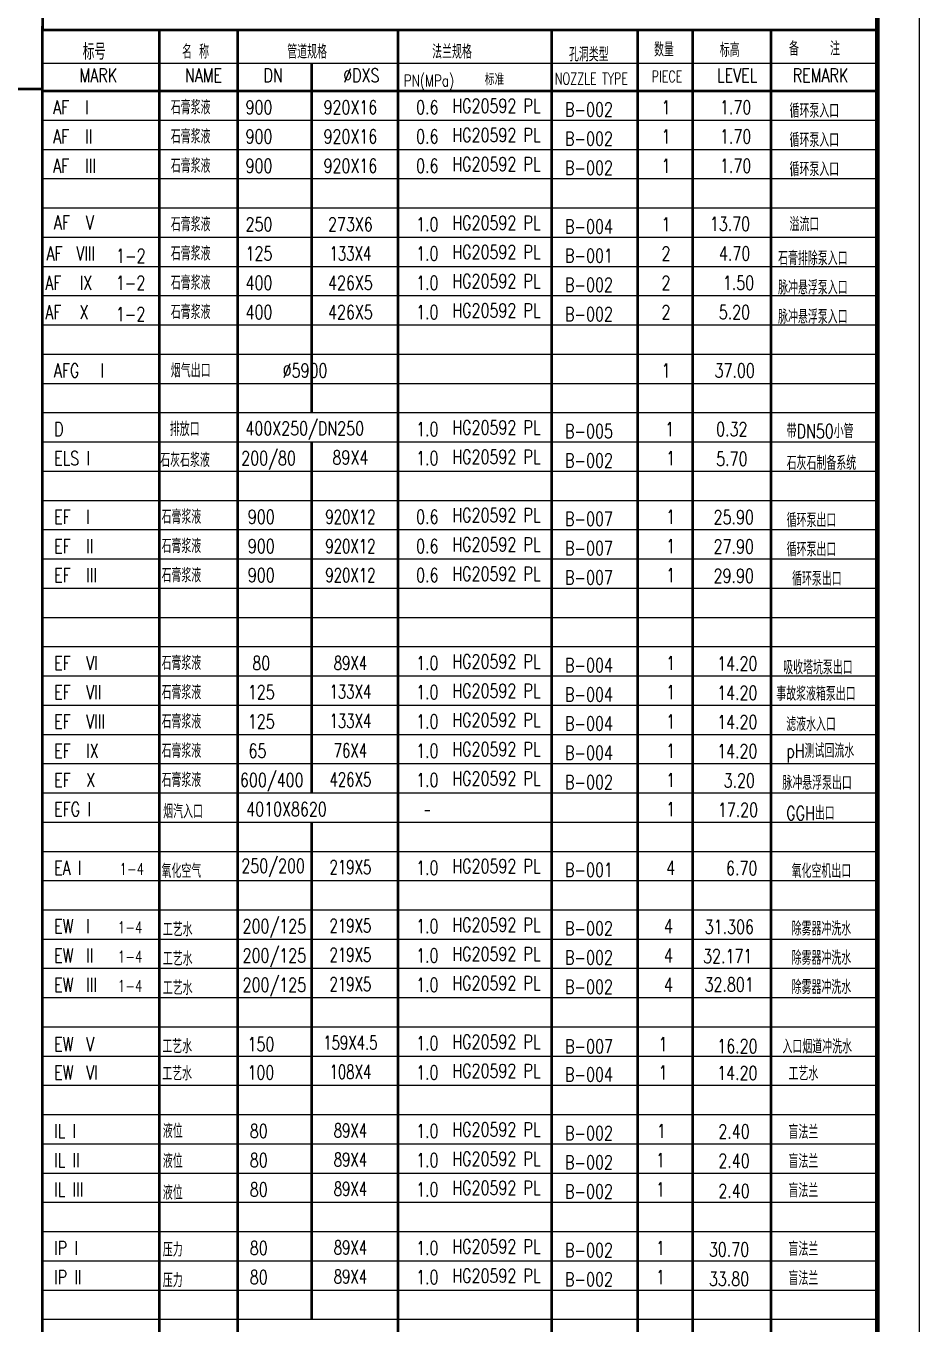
# Model space of a CAD drawing. Header units: inches. Extents: x 17 to 118917, y 16 to 84116.
# Drawn here: x 99674 to 118917, y 39202 to 67162 of the extents above; entities that cross this region are included whole.
import ezdxf
from ezdxf.enums import TextEntityAlignment as Align

# ---------------------------------------------------------------- set-up
doc = ezdxf.new("R2010")
doc.units = ezdxf.units.IN
doc.header["$MEASUREMENT"] = 0
doc.linetypes.add('AUSGEZOGEN', pattern=[0])
for name, color, linetype in [('02TEXT', 3, 'AUSGEZOGEN'), ('03TEXT', 2, 'AUSGEZOGEN'), ('05TEXT', 1, 'AUSGEZOGEN')]:
    doc.layers.add(name, color=color, linetype=linetype)
doc.layers.add('05KOMP', color=1, linetype='AUSGEZOGEN', lineweight=50)
doc.layers.add('2', color=1, linetype='Continuous', lineweight=50)
doc.styles.add('HZA', font='romans.shx', dxfattribs={"width": 0.75, "bigfont": 'tcc_hzdx.shx'})
doc.styles.add('HZTXT', font='romans.shx', dxfattribs={"width": 0.7, "bigfont": 'tcc_hzdx.shx'})
doc.styles.add('M025', font='isocpeur.ttf', dxfattribs={"height": 50})

msp = doc.modelspace()

# ---------------------------------------------------------------- linework, layer by layer
at = {"ltscale": 1000}
msp.add_line((100028.74566, 66362.49944), (118016.86786, 66362.49944), dxfattribs=at)
at = {"color": 2, "ltscale": 1000}
msp.add_lwpolyline([(16.86786, 16.25674), (16.86786, 84116.25674), (118916.86786, 84116.25674), (118916.86786, 16.25674)], close=True, dxfattribs=at)
at = {"layer": '02TEXT', "ltscale": 1000}
for points in [[(100028.74566, 65133.87782), (118016.86786, 65133.87782)], [(100028.74566, 64503.87782), (118016.86786, 64503.87782)], [(100028.74566, 63873.87782), (118016.86786, 63873.87782)], [(100028.74566, 63243.87782), (118016.86786, 63243.87782)], [(100028.74566, 62613.87782), (118016.86786, 62613.87782)], [(100028.74566, 62613.87782), (118016.86786, 62613.87782)], [(100028.74566, 61983.87782), (118016.86786, 61983.87782)], [(100028.74566, 61353.87782), (118016.86786, 61353.87782)], [(100028.74566, 60723.87782), (118016.86786, 60723.87782)], [(100028.74566, 60723.87782), (118016.86786, 60723.87782)], [(100028.74566, 60093.87782), (118016.86786, 60093.87782)], [(100028.74566, 59463.87782), (118016.86786, 59463.87782)], [(100028.74566, 58833.87782), (118016.86786, 58833.87782)], [(100028.74566, 58203.87782), (118016.86786, 58203.87782)], [(100028.74566, 57573.87782), (118016.86786, 57573.87782)], [(100028.74566, 56943.87782), (118016.86786, 56943.87782)], [(100028.74566, 56313.87782), (118016.86786, 56313.87782)], [(100028.74566, 55683.87782), (118016.86786, 55683.87782)], [(100028.74566, 55053.87782), (118016.86786, 55053.87782)], [(100028.74566, 54423.87782), (118016.86786, 54423.87782)], [(100028.74566, 53793.87782), (118016.86786, 53793.87782)], [(100028.74566, 53163.87782), (118016.86786, 53163.87782)], [(100028.74566, 52533.87782), (118016.86786, 52533.87782)], [(100028.74566, 51903.87782), (118016.86786, 51903.87782)], [(100028.74566, 51273.87782), (118016.86786, 51273.87782)], [(100028.74566, 50643.87782), (118016.86786, 50643.87782)], [(100028.74566, 50013.87782), (118016.86786, 50013.87782)], [(100028.74566, 50013.87782), (118016.86786, 50013.87782)], [(100028.74566, 49383.87782), (118016.86786, 49383.87782)], [(100028.74566, 48753.87782), (118016.86786, 48753.87782)], [(100028.74566, 48753.87782), (118016.86786, 48753.87782)], [(104453.70584, 48753.87782), (118016.86786, 48753.87782)], [(100028.74566, 48123.87782), (118016.86786, 48123.87782)], [(100028.74566, 47493.87782), (118016.86786, 47493.87782)], [(100028.74566, 46863.87782), (118016.86786, 46863.87782)], [(100028.74566, 46233.87782), (118016.86786, 46233.87782)], [(100028.74566, 45603.87782), (118016.86786, 45603.87782)], [(100028.74566, 44973.87782), (118016.86786, 44973.87782)], [(100028.74566, 44343.87782), (118016.86786, 44343.87782)], [(100028.74566, 43713.87782), (118016.86786, 43713.87782)], [(100028.74566, 43083.87782), (118016.86786, 43083.87782)], [(100028.74566, 42453.87782), (118016.86786, 42453.87782)], [(100028.74566, 41823.87782), (118016.86786, 41823.87782)], [(100028.74566, 41193.87782), (118016.86786, 41193.87782)], [(100028.74566, 40563.87782), (118016.86786, 40563.87782)], [(100028.74566, 39933.87782), (118016.86786, 39933.87782)], [(100028.74566, 39303.87782), (118016.86786, 39303.87782)]]:
    msp.add_lwpolyline(points, dxfattribs=at)
at = {"layer": '03TEXT', "ltscale": 1000}
msp.add_lwpolyline([(118016.86786, 22162.7271), (118016.86786, 66432.7271)], dxfattribs=at)
at = {"layer": '05KOMP', "ltscale": 1000}
for points in [[(100028.74566, 67076.25674), (118016.86786, 67076.25674)], [(100028.74566, 65763.87782), (118016.86786, 65763.87782)]]:
    msp.add_lwpolyline(points, dxfattribs=at)
at = {"layer": '05TEXT', "ltscale": 1000}
msp.add_line((100028.74566, 83276.25674), (100028.74566, 67076.25674), dxfattribs=at)
at = {"layer": '2', "ltscale": 1000}
for p, q in [((100028.74566, 83276.25674), (100028.74566, 67076.25674)), ((83790.64849, 65810.30535), (100028.74566, 65810.30535))]:
    msp.add_line(p, q, dxfattribs=at)
at = {"layer": '2', "lineweight": 60, "ltscale": 1000, "const_width": 100}
msp.add_lwpolyline([(2516.86786, 976.25674), (2516.86786, 83276.25674), (118016.86786, 83276.25674), (118016.86786, 976.25674)], close=True, dxfattribs=at)
at = {"layer": '2', "ltscale": 1000}
for points in [[(100028.74566, 26703.87782), (100028.74566, 67158.69136)], [(102548.74566, 26703.87782), (102548.74566, 67076.25674)], [(104237.78725, 26703.87782), (104237.78725, 67076.25674)], [(107691.72835, 26703.87782), (107691.72835, 67076.25674)], [(111005.24787, 26703.87782), (111005.24787, 67076.25674)], [(112854.87638, 26703.87782), (112854.87638, 67076.25674)], [(114042.17723, 26703.87782), (114042.17723, 67076.25674)], [(115732.64464, 26703.87782), (115732.64464, 67076.25674)], [(105834.24984, 58833.87782), (105834.24984, 66362.49944)], [(105834.24984, 50643.87782), (105834.24984, 58203.87782)], [(105834.24984, 39303.87782), (105834.24984, 50013.87782)]]:
    msp.add_lwpolyline(points, dxfattribs=at)

# ---------------------------------------------------------------- texts
at = {"layer": '02TEXT', "color": 7, "width": 0.75}
for s, height, style, p in [('AF', 300, 'HZA', (100260.3407, 65259.87782)), ('I', 300, 'HZA', (100949.69321, 65259.87782)), ('石膏浆液', 300, 'HZTXT', (102796.23288, 65259.87782)), ('HG20592 PL', 300, 'HZA', (108861.52262, 65293.03279)), ('循环泵入口', 300, 'HZA', (116126.63769, 65186.22285)), ('AF', 300, 'HZA', (100260.3407, 64629.87782)), ('II', 300, 'HZA', (100949.69321, 64629.87782)), ('石膏浆液', 300, 'HZTXT', (102796.23288, 64629.87782)), ('HG20592 PL', 300, 'HZA', (108861.52262, 64663.03279)), ('循环泵入口', 300, 'HZA', (116126.63769, 64556.22285)), ('石膏浆液', 300, 'HZTXT', (102796.23288, 63999.87782)), ('HG20592 PL', 300, 'HZA', (108861.52262, 64033.03279)), ('AF', 300, 'HZA', (100260.3407, 63999.87782)), ('III', 300, 'HZA', (100949.69321, 63999.87782)), ('循环泵入口', 300, 'HZA', (116126.63769, 63926.22285)), ('AF', 300, 'HZA', (100275.68158, 62779.62633)), ('V', 300, 'HZA', (100965.03409, 62779.62633)), ('石膏浆液', 300, 'HZTXT', (102796.23288, 62739.87782)), ('HG20592 PL', 300, 'HZA', (108861.52262, 62773.03279)), ('溢流口', 300, 'HZA', (116126.63769, 62739.87782)), ('AF', 300, 'HZA', (100116.31313, 62109.87782)), ('VIII', 300, 'HZA', (100757.65609, 62109.87782)), ('1-2', 300, 'HZA', (101615.99206, 62061.89174)), ('石膏浆液', 300, 'HZTXT', (102796.23288, 62109.87782)), ('HG20592 PL', 300, 'HZA', (108861.52262, 62143.03279)), ('石膏排除泵入口', 300, 'HZA', (115880.05476, 62007.93416)), ('石膏浆液', 300, 'HZTXT', (102796.23288, 61479.87782)), ('HG20592 PL', 300, 'HZA', (108861.52262, 61513.03279)), ('AF', 300, 'HZA', (100089.74391, 61479.87782)), ('IX', 300, 'HZA', (100829.64395, 61479.87782)), ('1-2', 300, 'HZA', (101609.88537, 61479.87782)), ('脉冲悬浮泵入口', 300, 'HZA', (115880.05476, 61377.93416)), ('AF', 300, 'HZA', (100089.74391, 60849.87782)), ('X', 300, 'HZA', (100829.64395, 60849.87782)), ('1-2', 300, 'HZA', (101609.88537, 60801.89174)), ('石膏浆液', 300, 'HZTXT', (102796.23288, 60849.87782)), ('HG20592 PL', 300, 'HZA', (108861.52262, 60883.03279)), ('脉冲悬浮泵入口', 300, 'HZA', (115880.05476, 60747.93416)), ('AFG', 300, 'HZA', (100275.0329, 59589.87782)), ('I', 300, 'HZA', (101277.71433, 59589.87782)), ('烟气出口 ', 300, 'HZTXT', (102796.3623, 59589.87782)), ('D', 300, 'HZA', (100280.74566, 58329.87782)), ('排放口', 300, 'HZTXT', (102773.63908, 58329.87782)), ('HG20592 PL', 300, 'HZA', (108861.52262, 58363.03279)), ('带DN50小管', 300, 'HZA', (116065.00182, 58284.63153)), ('ELS I', 300, 'HZA', (100280.74566, 57699.87782)), ('石灰石浆液', 300, 'HZTXT', (102567.54675, 57661.72179)), ('HG20592 PL', 300, 'HZA', (108861.52262, 57733.03279)), ('石灰石制备系统', 300, 'HZA', (116065.00182, 57597.93416)), ('石膏浆液', 300, 'HZTXT', (102596.45769, 56439.87782)), ('HG20592 PL', 300, 'HZA', (108861.52262, 56473.03279)), ('EF', 300, 'HZA', (100280.74566, 56439.87782)), ('I', 300, 'HZA', (100970.09817, 56439.87782)), ('循环泵出口', 300, 'HZA', (116065.00182, 56366.22285)), ('EF', 300, 'HZA', (100280.74566, 55809.87782)), ('II', 300, 'HZA', (100970.09817, 55809.87782)), ('石膏浆液', 300, 'HZTXT', (102596.45769, 55809.87782)), ('HG20592 PL', 300, 'HZA', (108861.52262, 55843.03279)), ('循环泵出口', 300, 'HZA', (116065.00182, 55736.22285)), ('EF', 300, 'HZA', (100280.74566, 55179.87782)), ('III', 300, 'HZA', (100970.09817, 55179.87782)), ('石膏浆液', 300, 'HZTXT', (102596.45769, 55179.87782)), ('HG20592 PL', 300, 'HZA', (108861.52262, 55213.03279)), ('循环泵出口', 300, 'HZA', (116181.65608, 55106.22285)), ('EF', 300, 'HZA', (100280.74566, 53289.87782)), ('VI', 300, 'HZA', (100970.09817, 53289.87782)), ('石膏浆液', 300, 'HZTXT', (102596.45769, 53289.87782)), ('HG20592 PL', 300, 'HZA', (108861.52262, 53323.03279)), ('吸收塔坑泵出口', 300, 'HZA', (115990.54044, 53196.20953)), ('EF', 300, 'HZA', (100280.74566, 52659.87782)), ('VII', 300, 'HZA', (100970.09817, 52659.87782)), ('石膏浆液', 300, 'HZTXT', (102596.45769, 52659.87782)), ('HG20592 PL', 300, 'HZA', (108861.52262, 52693.03279)), ('事故浆液箱泵出口', 300, 'HZA', (115840.50543, 52627.01822)), ('EF', 300, 'HZA', (100280.74566, 52029.87782)), ('VIII', 300, 'HZA', (100970.09817, 52029.87782)), ('石膏浆液', 300, 'HZTXT', (102596.45769, 52029.87782)), ('HG20592 PL', 300, 'HZA', (108861.52262, 52063.03279)), ('滤液水入口', 300, 'HZA', (116055.18745, 51971.48772)), ('石膏浆液', 300, 'HZTXT', (102596.45769, 51399.87782)), ('HG20592 PL', 300, 'HZA', (108861.52262, 51433.03279)), ('pH测试回流水', 300, 'HZA', (116055.18745, 51399.87782)), ('EF', 300, 'HZA', (100280.74566, 51399.87782)), ('IX', 300, 'HZA', (100970.09817, 51399.87782)), ('EF', 300, 'HZA', (100280.74566, 50769.87782)), ('X', 300, 'HZA', (100970.09817, 50769.87782)), ('石膏浆液', 300, 'HZTXT', (102596.45769, 50769.87782)), ('HG20592 PL', 300, 'HZA', (108861.52262, 50803.03279)), ('脉冲悬浮泵出口', 300, 'HZA', (115972.28445, 50708.95327)), ('EFG I', 300, 'HZA', (100280.74566, 50139.87782)), ('烟汽入口', 300, 'HZTXT', (102631.47828, 50092.43317)), ('GGH出口', 300, 'HZA', (116055.18745, 50055.89053)), ('HG20592 PL', 300, 'HZA', (108861.52262, 48913.03279)), ('EA I', 300, 'HZA', (100280.74566, 48879.87782)), ('1-4', 250, 'HZA', (101689.09493, 48879.87782)), ('氧化空气', 300, 'HZTXT', (102596.45734, 48812.13077)), ('氧化空机出口', 300, 'HZA', (116172.09303, 48812.13077)), ('EW', 300, 'HZA', (100280.74566, 47619.87782)), ('I', 300, 'HZA', (100970.09817, 47619.87782)), ('1-4', 250, 'HZA', (101652.56123, 47619.87782)), ('工艺水', 300, 'HZTXT', (102623.32855, 47552.13077)), ('HG20592 PL', 300, 'HZA', (108861.52262, 47653.03279)), ('除雾器冲洗水', 300, 'HZA', (116172.09303, 47570.14194)), ('EW', 300, 'HZA', (100280.74566, 46989.87782)), ('II', 300, 'HZA', (100970.09817, 46989.87782)), ('工艺水', 300, 'HZTXT', (102623.32855, 46922.13077)), ('HG20592 PL', 300, 'HZA', (108861.52262, 47023.03279)), ('除雾器冲洗水', 300, 'HZA', (116172.09303, 46940.14194)), ('1-4', 250, 'HZA', (101652.56123, 46989.87782)), ('EW', 300, 'HZA', (100280.74566, 46359.87782)), ('III', 300, 'HZA', (100970.09817, 46359.87782)), ('1-4', 250, 'HZA', (101652.56123, 46359.87782)), ('工艺水', 300, 'HZTXT', (102623.32855, 46292.13077)), ('HG20592 PL', 300, 'HZA', (108861.52262, 46393.03279)), ('除雾器冲洗水', 300, 'HZA', (116172.09303, 46310.14194)), ('EW', 300, 'HZA', (100281.99051, 45078.87951)), ('V', 300, 'HZA', (100971.34302, 45078.87951)), ('工艺水', 300, 'HZTXT', (102612.74592, 45033.86044)), ('HG20592 PL', 300, 'HZA', (108861.52262, 45133.03279)), ('入口烟道冲洗水', 300, 'HZA', (115975.18218, 45029.14363)), ('EW', 300, 'HZA', (100280.74566, 44469.87782)), ('VI', 300, 'HZA', (100970.09817, 44469.87782)), ('工艺水', 300, 'HZTXT', (102611.50107, 44447.58674)), ('HG20592 PL', 300, 'HZA', (108861.52262, 44503.03279)), ('工艺水', 300, 'HZA', (116104.6834, 44447.58674)), ('IL I', 300, 'HZA', (100280.74566, 43209.87782)), ('液位', 300, 'HZTXT', (102623.3289, 43209.87782)), ('HG20592 PL', 300, 'HZA', (108861.52262, 43243.03279)), ('盲法兰', 300, 'HZA', (116104.6834, 43187.58674)), ('IL II', 300, 'HZA', (100280.74566, 42579.87782)), ('液位', 300, 'HZTXT', (102623.3289, 42563.68021)), ('HG20592 PL', 300, 'HZA', (108861.52262, 42613.03279)), ('盲法兰', 300, 'HZA', (116104.6834, 42557.58674)), ('IL III', 300, 'HZA', (100280.74566, 41949.87782)), ('HG20592 PL', 300, 'HZA', (108861.52262, 41983.03279)), ('盲法兰', 300, 'HZA', (116104.6834, 41927.58674)), ('液位', 300, 'HZTXT', (102623.3289, 41881.58488)), ('IP I', 300, 'HZA', (100280.74566, 40689.87782)), ('压力', 300, 'HZTXT', (102623.32855, 40654.74338)), ('HG20592 PL', 300, 'HZA', (108861.52262, 40723.03279)), ('盲法兰', 300, 'HZA', (116104.6834, 40667.58674)), ('IP II', 300, 'HZA', (100280.74566, 40059.87782)), ('压力', 300, 'HZTXT', (102623.32855, 39994.78743)), ('HG20592 PL', 300, 'HZA', (108861.52262, 40093.03279)), ('盲法兰', 300, 'HZA', (116104.6834, 40037.58674))]:
    msp.add_text(s, height=height, dxfattribs=dict(at, style=style)).set_placement(p)
at = {"layer": '02TEXT', "color": 7}
for s, style, width, p in [('900', 'HZA', 0.75, (104695.27818, 65259.87782)), ('920X16', 'HZA', 0.75, (106664.90253, 65259.87782)), ('0.6', 'HZA', 0.75, (108321.72835, 65259.87782)), ('B-002', 'HZA', 0.75, (111805.15404, 65214.75648)), ('1', 'HZA', 0.75, (113464.60655, 65259.87782)), ('900', 'HZA', 0.75, (104695.27818, 64629.87782)), ('920X16', 'HZA', 0.75, (106664.90253, 64629.87782)), ('0.6', 'HZA', 0.75, (108321.72835, 64629.87782)), ('B-002', 'HZA', 0.75, (111805.15404, 64584.75648)), ('1', 'HZA', 0.75, (113464.60655, 64629.87782)), ('900', 'HZA', 0.75, (104695.27818, 63999.87782)), ('920X16', 'HZA', 0.75, (106664.90253, 63999.87782)), ('0.6', 'HZA', 0.75, (108321.72835, 63999.87782)), ('B-002', 'HZA', 0.75, (111805.15404, 63954.75648)), ('1', 'HZA', 0.75, (113464.60655, 63999.87782)), ('250', 'HZA', 0.75, (104695.27818, 62739.87782)), ('273X6', 'HZA', 0.75, (106664.90253, 62739.87782)), ('1.0', 'HZA', 0.75, (108321.72835, 62739.87782)), ('B-004', 'HZA', 0.75, (111805.15404, 62694.75648)), ('1', 'HZA', 0.75, (113464.60655, 62739.87782)), ('125', 'HZA', 0.75, (104695.27818, 62109.87782)), ('133X4', 'HZTXT', 0.7, (106664.90253, 62109.87782)), ('1.0', 'HZA', 0.75, (108321.72835, 62109.87782)), ('B-001', 'HZA', 0.75, (111805.15404, 62064.75648)), ('2', 'HZA', 0.75, (113464.60655, 62109.87782)), ('400', 'HZA', 0.75, (104695.27818, 61479.87782)), ('426X5', 'HZA', 0.75, (106664.90253, 61479.87782)), ('1.0', 'HZA', 0.75, (108321.72835, 61479.87782)), ('B-002', 'HZA', 0.75, (111805.15404, 61434.75648)), ('2', 'HZA', 0.75, (113464.60655, 61479.87782)), ('400', 'HZA', 0.75, (104695.27818, 60849.87782)), ('426X5', 'HZA', 0.75, (106664.90253, 60849.87782)), ('1.0', 'HZA', 0.75, (108321.72835, 60849.87782)), ('B-002', 'HZA', 0.75, (111805.15404, 60804.75648)), ('2', 'HZA', 0.75, (113464.60655, 60849.87782)), ('%%c5900', 'HZA', 0.75, (105687.59622, 59589.87782)), ('1', 'HZA', 0.75, (113464.60655, 59589.87782)), ('400X250/DN250', 'HZA', 0.75, (105681.08619, 58344.68135)), ('1.0', 'HZA', 0.75, (108321.72835, 58329.87782)), ('B-005', 'HZA', 0.75, (111805.15404, 58284.75648)), ('1', 'HZA', 0.75, (113544.69584, 58329.87782)), ('200/80', 'HZA', 0.75, (104901.90215, 57699.87782)), ('89X4', 'HZA', 0.75, (106664.90253, 57714.65308)), ('1.0', 'HZA', 0.75, (108321.72835, 57699.87782)), ('B-002', 'HZA', 0.75, (111805.15404, 57654.75648)), ('1', 'HZA', 0.75, (113567.10383, 57699.87782)), ('900', 'HZA', 0.75, (104744.86687, 56439.87782)), ('920X12', 'HZTXT', 0.7, (106664.90253, 56439.87782)), ('0.6', 'HZA', 0.75, (108321.72835, 56439.87782)), ('B-007', 'HZA', 0.75, (111805.15404, 56394.75648)), ('1', 'HZA', 0.75, (113567.10383, 56439.87782)), ('900', 'HZA', 0.75, (104744.86687, 55809.87782)), ('920X12', 'HZTXT', 0.7, (106664.90253, 55809.87782)), ('0.6', 'HZA', 0.75, (108321.72835, 55809.87782)), ('B-007', 'HZA', 0.75, (111805.15404, 55764.75648)), ('1', 'HZA', 0.75, (113567.10383, 55809.87782)), ('900', 'HZA', 0.75, (104744.86687, 55179.87782)), ('920X12', 'HZTXT', 0.7, (106664.90253, 55179.87782)), ('0.6', 'HZA', 0.75, (108321.72835, 55179.87782)), ('B-007', 'HZA', 0.75, (111805.15404, 55134.75648)), ('1', 'HZA', 0.75, (113567.10383, 55179.87782)), ('80', 'HZA', 0.75, (104744.86687, 53289.87782)), ('89X4', 'HZTXT', 0.7, (106664.90253, 53289.87782)), ('1.0', 'HZA', 0.75, (108321.72835, 53289.87782)), ('B-004', 'HZA', 0.75, (111805.15404, 53244.75648)), ('1', 'HZA', 0.75, (113567.10383, 53289.87782)), ('125', 'HZA', 0.75, (104744.86687, 52659.87782)), ('133X4', 'HZTXT', 0.7, (106664.90253, 52673.02824)), ('1.0', 'HZA', 0.75, (108321.72835, 52659.87782)), ('B-004', 'HZA', 0.75, (111805.15404, 52614.75648)), ('1', 'HZA', 0.75, (113567.10383, 52659.87782)), ('125', 'HZA', 0.75, (104744.86687, 52029.87782)), ('133X4', 'HZTXT', 0.7, (106664.90253, 52043.02824)), ('1.0', 'HZA', 0.75, (108321.72835, 52029.87782)), ('1', 'HZA', 0.75, (113567.10383, 52029.87782)), ('B-004', 'HZA', 0.75, (111805.15404, 51984.75648)), ('65', 'HZA', 0.75, (104662.79947, 51399.87782)), ('76X4', 'HZTXT', 0.7, (106664.90253, 51403.86731)), ('1.0', 'HZA', 0.75, (108321.72835, 51399.87782)), ('B-004', 'HZA', 0.75, (111805.15404, 51354.75648)), ('1', 'HZA', 0.75, (113567.10383, 51399.87782)), ('600/400', 'HZA', 0.75, (104970.82169, 50769.87782)), ('426X5', 'HZTXT', 0.7, (106664.90253, 50783.02824)), ('1.0', 'HZA', 0.75, (108321.72835, 50769.87782)), ('B-002', 'HZA', 0.75, (111805.15404, 50724.75648)), ('1', 'HZA', 0.75, (113567.10383, 50769.87782)), ('4010X8620', 'HZA', 0.75, (105288.36361, 50139.87782)), ('1', 'HZA', 0.75, (113567.10383, 50139.87782)), ('250/200', 'HZA', 0.75, (105000.32055, 48924.11404)), ('219X5', 'HZTXT', 0.7, (106664.90253, 48893.02824)), ('1.0', 'HZA', 0.75, (108321.72835, 48879.87782)), ('B-001', 'HZA', 0.75, (111805.15404, 48834.75648)), ('4', 'HZA', 0.75, (113567.10383, 48879.87782)), ('200/125', 'HZA', 0.75, (105026.94602, 47619.87782)), ('219X5', 'HZTXT', 0.7, (106664.90253, 47633.02824)), ('1.0', 'HZA', 0.75, (108321.72835, 47619.87782)), ('B-002', 'HZA', 0.75, (111805.15404, 47574.75648)), ('4', 'HZA', 0.75, (113517.7353, 47619.87782)), ('200/125', 'HZA', 0.75, (105026.94602, 46989.87782)), ('219X5', 'HZTXT', 0.7, (106664.90253, 47003.02824)), ('1.0', 'HZA', 0.75, (108321.72835, 46989.87782)), ('4', 'HZA', 0.75, (113517.7353, 46989.87782)), ('B-002', 'HZA', 0.75, (111805.15404, 46944.75648)), ('200/125', 'HZA', 0.75, (105026.94602, 46359.87782)), ('219X5', 'HZTXT', 0.7, (106664.90253, 46373.02824)), ('1.0', 'HZA', 0.75, (108321.72835, 46359.87782)), ('B-002', 'HZA', 0.75, (111805.15404, 46314.75648)), ('4', 'HZA', 0.75, (113517.7353, 46359.87782)), ('150', 'HZA', 0.75, (104737.31803, 45078.87951)), ('159X4.5', 'HZTXT', 0.7, (106664.90253, 45113.02824)), ('1.0', 'HZA', 0.75, (108321.72835, 45099.87782)), ('B-007', 'HZA', 0.75, (111806.39889, 45033.75817)), ('1', 'HZA', 0.75, (113399.78239, 45078.87951)), ('100', 'HZA', 0.75, (104736.07318, 44469.87782)), ('108X4', 'HZTXT', 0.7, (106664.90253, 44483.02824)), ('1.0', 'HZA', 0.75, (108321.72835, 44469.87782)), ('1', 'HZA', 0.75, (113398.53754, 44469.87782)), ('B-004', 'HZA', 0.75, (111805.15404, 44424.75648)), ('80', 'HZA', 0.75, (104691.06115, 43209.87782)), ('89X4', 'HZTXT', 0.7, (106664.90253, 43223.02824)), ('1.0', 'HZA', 0.75, (108321.72835, 43209.87782)), ('B-002', 'HZA', 0.75, (111805.15404, 43164.75648)), ('1', 'HZA', 0.75, (113363.53127, 43209.87782)), ('80', 'HZA', 0.75, (104691.06115, 42579.87782)), ('89X4', 'HZTXT', 0.7, (106664.90253, 42593.02824)), ('1.0', 'HZA', 0.75, (108321.72835, 42579.87782)), ('B-002', 'HZA', 0.75, (111805.15404, 42534.75648)), ('1', 'HZA', 0.75, (113346.34506, 42579.87782)), ('80', 'HZA', 0.75, (104691.06115, 41949.87782)), ('89X4', 'HZTXT', 0.7, (106664.90253, 41963.02824)), ('1.0', 'HZA', 0.75, (108321.72835, 41949.87782)), ('1', 'HZA', 0.75, (113346.34506, 41949.87782)), ('B-002', 'HZA', 0.75, (111805.15404, 41904.75648)), ('80', 'HZA', 0.75, (104691.06115, 40689.87782)), ('89X4', 'HZTXT', 0.7, (106664.90253, 40703.02824)), ('1.0', 'HZA', 0.75, (108321.72835, 40689.87782)), ('B-002', 'HZA', 0.75, (111805.15404, 40644.75648)), ('1', 'HZA', 0.75, (113346.34506, 40689.87782)), ('80', 'HZA', 0.75, (104691.06115, 40059.87782)), ('89X4', 'HZTXT', 0.7, (106664.90253, 40073.02824)), ('1.0', 'HZA', 0.75, (108321.72835, 40059.87782)), ('B-002', 'HZA', 0.75, (111805.15404, 40014.75648)), ('1', 'HZA', 0.75, (113346.34506, 40059.87782))]:
    msp.add_text(s, height=300, dxfattribs=dict(at, style=style, width=width)).set_placement(p, align=Align.CENTER)
at = {"layer": '02TEXT', "color": 7, "style": 'HZA', "width": 0.75}
for s, p in [('1.70', (115303.1028, 65259.87782)), ('1.70', (115303.1028, 64629.87782)), ('1.70', (115303.1028, 63999.87782)), ('13.70', (115276.90233, 62752.2983)), ('4.70', (115280.58577, 62109.87782)), ('1.50', (115363.77828, 61479.87782)), ('5.20', (115276.96815, 60849.87782)), ('37.00', (115378.22546, 59589.87782)), ('0.32', (115220.26868, 58329.87782)), ('5.70', (115221.26055, 57689.78782)), ('25.90', (115358.56345, 56429.78782)), ('27.90', (115358.56345, 55799.78782)), ('29.90', (115358.56345, 55169.78782)), ('14.20', (115434.82857, 53279.78782)), ('14.20', (115434.82857, 52649.78782)), ('14.20', (115434.82857, 52019.78782)), ('14.20', (115434.82857, 51389.78782)), ('3.20', (115380.76648, 50759.78782)), ('17.20', (115448.26016, 50129.78782)), ('6.70', (115433.76243, 48869.78782)), ('31.306', (115360.14931, 47606.66176)), ('32.171', (115324.75672, 46975.09903)), ('32.801', (115355.28946, 46367.82702)), ('16.20', (115437.22932, 45036.68395)), ('14.20', (115435.98447, 44459.78782)), ('2.40', (115267.86999, 43199.78782)), ('2.40', (115267.86999, 42569.78782)), ('2.40', (115267.86999, 41917.31829)), ('30.70', (115256.6911, 40657.31829)), ('33.80', (115256.6911, 40027.31829))]:
    msp.add_text(s, height=300, dxfattribs=at).set_placement(p, align=Align.RIGHT)
at = {"layer": '02TEXT', "style": 'M025', "width": 0.75}
msp.add_text('-', height=300, dxfattribs=at).set_placement((108321.72835, 50139.87782), align=Align.CENTER)
at = {"layer": '03TEXT', "style": 'HZA'}
for s, height, width, p in [('数量 ', 300, 0.75, (113208.04539, 66504.71346)), ('标高 ', 300, 0.75, (114624.9812, 66494.42632)), ('备    注     ', 300, 0.75, (116114.8004, 66525.28753)), ('标号 ', 350, 0.75, (100899.00872, 66433.29474)), ('名 称 ', 300, 0.75, (103037.7205, 66458.07188)), ('管道规格', 300, 0.75, (105304.90663, 66458.07188)), ('法兰规格', 300, 0.75, (108426.93236, 66458.07188)), ('孔洞类型 ', 300, 0.75, (111373.9131, 66399.39023)), ('MARK', 300, 0.75, (100828.66412, 65949.21182)), ('NAME', 300, 0.75, (103098.6918, 65949.21182)), ('DN', 300, 0.75, (104793.16232, 65949.21182)), ('%%cDXS', 300, 0.75, (106508.48282, 65949.21182)), ('PN(MPa)', 250, 0.75, (107815.94925, 65860.24473)), ('标准', 250, 0.7, (109560.4143, 65886.56303)), ('NOZZLE TYPE', 250, 0.7, (111070.46932, 65904.09048)), ('PIECE', 250, 0.7, (113156.56761, 65949.21182)), ('LEVEL', 300, 0.75, (114563.20821, 65949.21182)), (' REMARK', 300, 0.75, (116042.7315, 65949.21182))]:
    msp.add_text(s, height=height, dxfattribs=dict(at, width=width)).set_placement(p)

doc.saveas('drawing.dxf')
